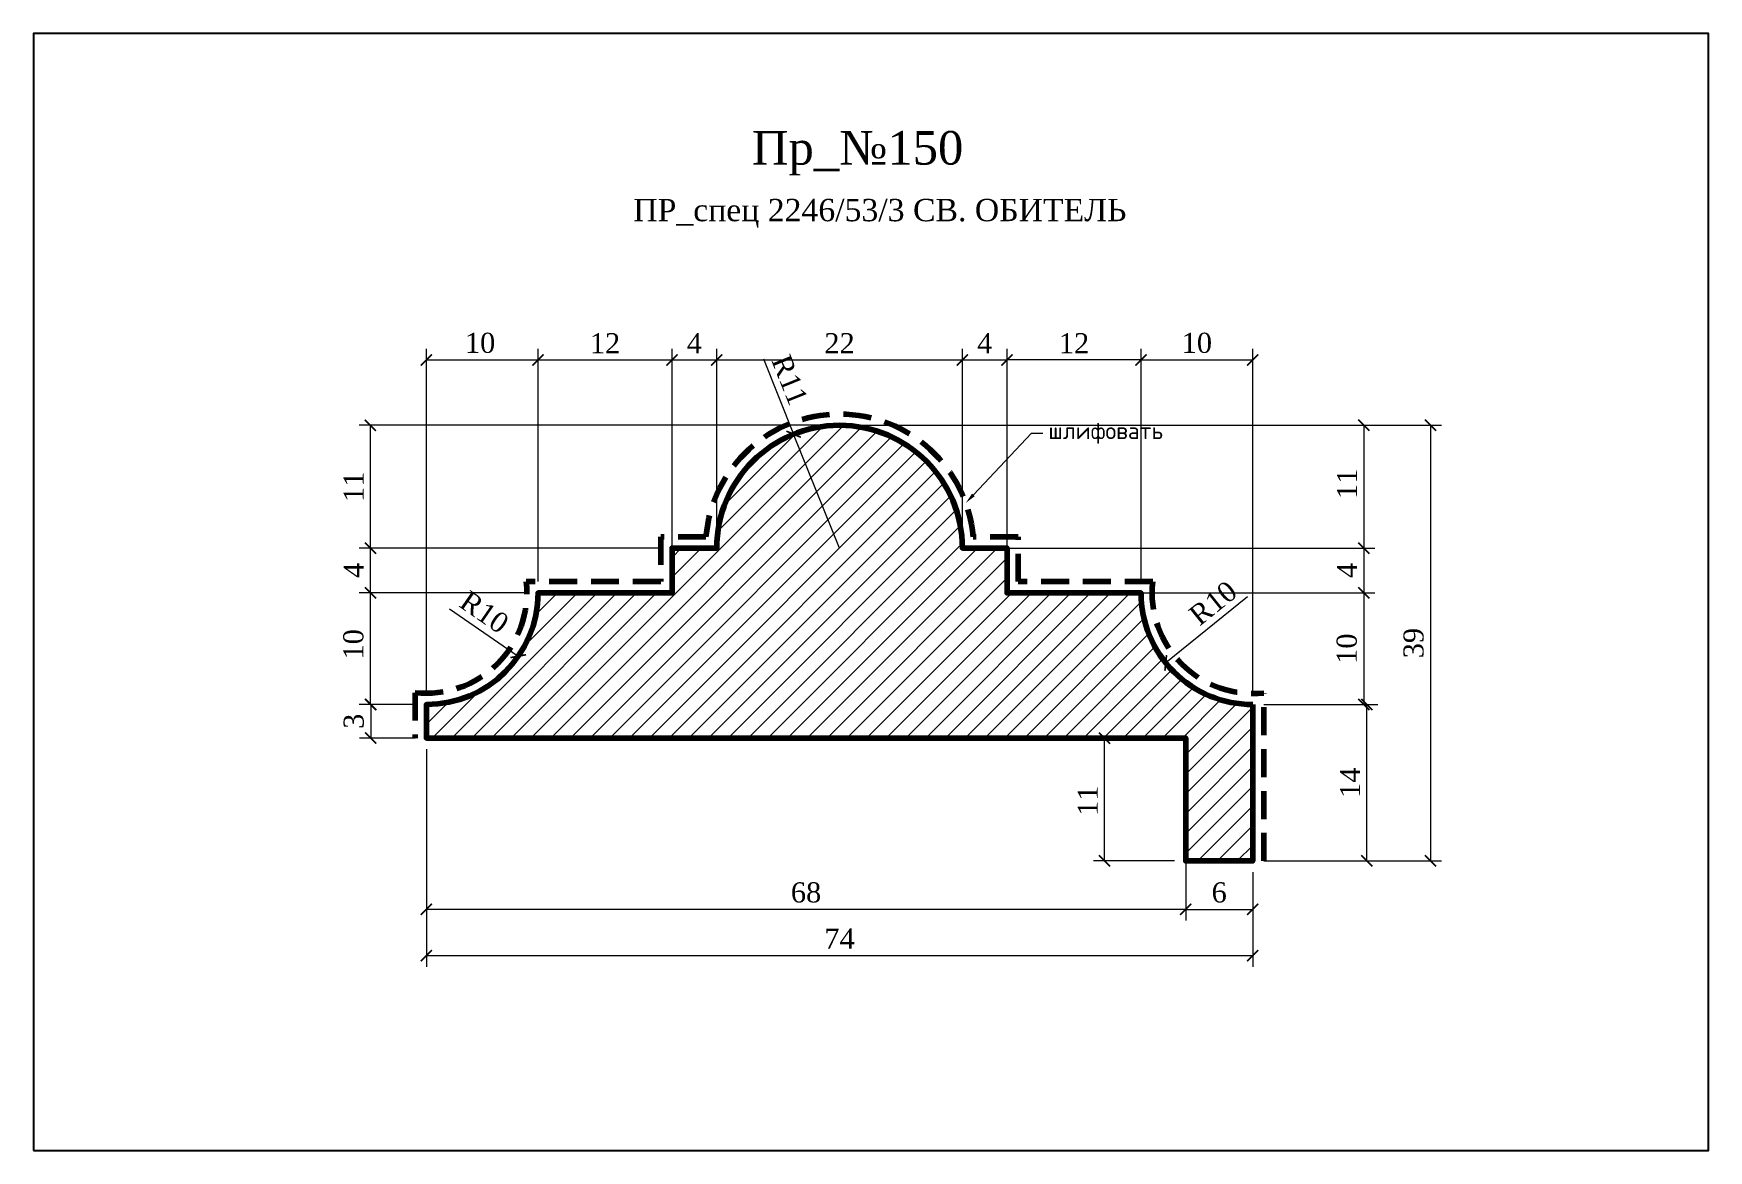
# Model space of a CAD drawing. Header units: millimetres. Extents: x 303964 to 304114, y -91388 to -91288.
import ezdxf
from ezdxf import colors
from ezdxf.entities.mleader import LeaderData, LeaderLine
from ezdxf.math import Vec2, Vec3

# ---------------------------------------------------------------- set-up
doc = ezdxf.new("R2010")
doc.units = ezdxf.units.MM
doc.header["$MEASUREMENT"] = 0
doc.linetypes.add('HIDDEN', pattern=[0.375, 0.25, -0.125])
doc.layers.add('Outside panel', color=7, linetype='Continuous', lineweight=18, true_color=0x7f5e57)
for name, color, linetype, lineweight in [('линия 15', 7, 'Continuous', 15), ('линия 50', 1, 'Continuous', 211), ('служебный слой РАЗМЕРЫ', 7, 'Continuous', 9)]:
    doc.layers.add(name, color=color, linetype=linetype, lineweight=lineweight)
doc.layers.add('размеры в модели', color=7, linetype='Continuous')
doc.styles.add('ELECT', font='times.ttf')
doc.styles.get("Standard").update_dxf_attribs({"font": 'times.ttf'})
doc.styles.add('ЕСКД профили текст', font='isocpeur.ttf')
doc.dimstyles.new('M_1', dxfattribs={"dimtxt": 1.8, "dimasz": 1, "dimexe": 1, "dimexo": 1, "dimgap": 0.6, "dimtad": 1, "dimdec": 0, "dimdsep": 46, "dimtxsty": 'Standard', "dimblk": 'ARCHTICK', "dimcen": -5, "dimclrd": 7, "dimclre": 7, "dimclrt": 7, "dimadec": 0, "dimazin": 0, "dimtfac": 1, "dimtdec": 0, "dimtmove": 0, "dimatfit": 3, "dimfxl": 1, "dimtolj": 1, "dimtzin": 0, "dimlwd": 5, "dimlwe": 5, "dimarcsym": 0})

# ---------------------------------------------------------------- blocks, each defined once
blk = doc.blocks.new('_ArchTick')
at = {"color": 0, "linetype": 'ByBlock', "const_width": 0.15}
blk.add_lwpolyline([(-0.5, -0.5), (0.5, 0.5)], dxfattribs=at)
blk = doc.blocks.new('*D22')
at = {"layer": 'Defpoints', "color": 0, "ltscale": 1000, "transparency": 16777216}
for p in [(303994.5, -91338.54), (304009.51, -91338.54), (303999.51, -91348.54)]:
    blk.add_point(p, dxfattribs=at)
at = {"layer": 'линия 15', "color": 7, "lineweight": 5, "ltscale": 1000, "transparency": 16777216}
for p, q in [((304008.51, -91338.54), (303993.5, -91338.54)), ((303994.5, -91348.54), (303994.5, -91338.54)), ((303998.51, -91348.54), (303993.5, -91348.54))]:
    blk.add_line(p, q, dxfattribs=at)
for p, rotation in [((303994.5, -91338.54), 90), ((303994.5, -91348.54), 270)]:
    blk.add_blockref('_ArchTick', p, dxfattribs=dict(at, rotation=rotation))
at = {"layer": 'линия 15', "color": 7, "ltscale": 1000, "transparency": 16777216, "insert": (303992.98, -91343.15), "char_height": 1.8, "attachment_point": 5, "rotation": 90}
blk.add_mtext('\\A1;10', dxfattribs=at)
blk = doc.blocks.new('*D21')
at = {"layer": 'Defpoints', "color": 0, "ltscale": 1000, "transparency": 16777216}
for p in [(304036.51, -91323.54), (304047.51, -91334.54), (304083.46, -91334.54)]:
    blk.add_point(p, dxfattribs=at)
at = {"layer": 'линия 15', "color": 7, "lineweight": 5, "ltscale": 1000, "transparency": 16777216}
for p, q in [((304037.51, -91323.54), (304084.46, -91323.54)), ((304083.46, -91323.54), (304083.46, -91334.54)), ((304048.51, -91334.54), (304084.46, -91334.54))]:
    blk.add_line(p, q, dxfattribs=at)
for p, rotation in [((304083.46, -91323.54), 90), ((304083.46, -91334.54), 270)]:
    blk.add_blockref('_ArchTick', p, dxfattribs=dict(at, rotation=rotation))
at = {"layer": 'линия 15', "color": 7, "ltscale": 1000, "transparency": 16777216, "insert": (304081.96, -91328.78), "char_height": 1.8, "attachment_point": 5, "rotation": 90}
blk.add_mtext('\\A1;11', dxfattribs=at)
blk = doc.blocks.new('*D20')
at = {"layer": 'Defpoints', "color": 0, "ltscale": 1000, "transparency": 16777216}
for p in [(304032.4, -91324.34), (304036.51, -91334.54)]:
    blk.add_point(p, dxfattribs=at)
at = {"layer": 'размеры в модели', "color": 7, "lineweight": 5, "ltscale": 1000, "transparency": 16777216}
for p in [(304029.69, -91317.6), (304036.51, -91334.54)]:
    blk.add_line(p, (304032.4, -91324.34), dxfattribs=at)
blk.add_arc((304036.51, -91334.54), 11, 95.2087, 117.1386, dxfattribs=at)
at = {"layer": 'размеры в модели', "color": 7, "lineweight": 5, "ltscale": 1000, "transparency": 16777216, "rotation": 291.9299367865246}
blk.add_blockref('_ArchTick', (304032.4, -91324.34), dxfattribs=at)
at = {"layer": 'размеры в модели', "color": 7, "ltscale": 1000, "transparency": 16777216, "insert": (304032.06, -91319.48), "char_height": 1.8, "attachment_point": 5, "rotation": 291.9299}
blk.add_mtext('\\A1;R11', dxfattribs=at)
blk = doc.blocks.new('*D19')
at = {"layer": 'Defpoints', "color": 0, "ltscale": 1000, "transparency": 16777216}
for p in [(303999.51, -91338.54), (304007.74, -91344.21)]:
    blk.add_point(p, dxfattribs=at)
at = {"layer": 'размеры в модели', "color": 7, "lineweight": 5, "ltscale": 1000, "transparency": 16777216}
blk.add_line((304001.58, -91339.96), (304007.74, -91344.21), dxfattribs=at)
blk.add_arc((303999.51, -91338.54), 10, 275.7296, 331.1669, dxfattribs=at)
at = {"layer": 'размеры в модели', "color": 7, "lineweight": 5, "ltscale": 1000, "transparency": 16777216, "rotation": 325.4373735111945}
blk.add_blockref('_ArchTick', (304007.74, -91344.21), dxfattribs=at)
at = {"layer": 'размеры в модели', "color": 7, "ltscale": 1000, "transparency": 16777216, "insert": (304004.7, -91340.27), "char_height": 1.8, "attachment_point": 5, "rotation": 325.4374}
blk.add_mtext('\\A1;R10', dxfattribs=at)
blk = doc.blocks.new('*D18')
at = {"layer": 'Defpoints', "color": 0, "ltscale": 1000, "transparency": 16777216}
for p in [(304009.51, -91317.69), (304009.51, -91338.54), (303999.51, -91348.54)]:
    blk.add_point(p, dxfattribs=at)
at = {"layer": 'размеры в модели', "color": 7, "lineweight": 5, "ltscale": 1000, "transparency": 16777216}
for p, q in [((303999.51, -91347.54), (303999.51, -91316.69)), ((304009.51, -91337.54), (304009.51, -91316.69)), ((303999.51, -91317.69), (304009.51, -91317.69))]:
    blk.add_line(p, q, dxfattribs=at)
at = {"layer": 'размеры в модели', "color": 7, "lineweight": 5, "ltscale": 1000, "transparency": 16777216, "rotation": 180}
blk.add_blockref('_ArchTick', (303999.51, -91317.69), dxfattribs=at)
at = {"layer": 'размеры в модели', "color": 7, "lineweight": 5, "ltscale": 1000, "transparency": 16777216}
blk.add_blockref('_ArchTick', (304009.51, -91317.69), dxfattribs=at)
at = {"layer": 'размеры в модели', "color": 7, "ltscale": 1000, "transparency": 16777216, "insert": (304004.32, -91316.17), "char_height": 1.8, "attachment_point": 5}
blk.add_mtext('\\A1;10', dxfattribs=at)
blk = doc.blocks.new('*D17')
at = {"layer": 'Defpoints', "color": 0, "ltscale": 1000, "transparency": 16777216}
for p in [(304036.51, -91323.54), (304073.51, -91362.54), (304089.43, -91362.54)]:
    blk.add_point(p, dxfattribs=at)
at = {"layer": 'размеры в модели', "color": 7, "lineweight": 5, "ltscale": 1000, "transparency": 16777216}
for p, q in [((304037.51, -91323.54), (304090.43, -91323.54)), ((304089.43, -91323.54), (304089.43, -91362.54)), ((304074.51, -91362.54), (304090.43, -91362.54))]:
    blk.add_line(p, q, dxfattribs=at)
for p, rotation in [((304089.43, -91323.54), 90), ((304089.43, -91362.54), 270)]:
    blk.add_blockref('_ArchTick', p, dxfattribs=dict(at, rotation=rotation))
at = {"layer": 'размеры в модели', "color": 7, "ltscale": 1000, "transparency": 16777216, "insert": (304087.92, -91343.04), "char_height": 1.8, "attachment_point": 5, "rotation": 90}
blk.add_mtext('\\A1;39', dxfattribs=at)
blk = doc.blocks.new('*D16')
at = {"layer": 'Defpoints', "color": 0, "ltscale": 1000, "transparency": 16777216}
for p in [(304063.51, -91338.54), (304073.51, -91348.54), (304083.46, -91348.54)]:
    blk.add_point(p, dxfattribs=at)
at = {"layer": 'размеры в модели', "color": 7, "lineweight": 5, "ltscale": 1000, "transparency": 16777216}
for p, q in [((304064.51, -91338.54), (304084.46, -91338.54)), ((304083.46, -91338.54), (304083.46, -91348.54)), ((304074.51, -91348.54), (304084.46, -91348.54))]:
    blk.add_line(p, q, dxfattribs=at)
for p, rotation in [((304083.46, -91338.54), 90), ((304083.46, -91348.54), 270)]:
    blk.add_blockref('_ArchTick', p, dxfattribs=dict(at, rotation=rotation))
at = {"layer": 'размеры в модели', "color": 7, "ltscale": 1000, "transparency": 16777216, "insert": (304081.94, -91343.54), "char_height": 1.8, "attachment_point": 5, "rotation": 90}
blk.add_mtext('\\A1;10', dxfattribs=at)
blk = doc.blocks.new('*D15')
at = {"layer": 'Defpoints', "color": 0, "ltscale": 1000, "transparency": 16777216}
for p in [(304073.51, -91317.69), (304063.51, -91338.54), (304073.51, -91348.54)]:
    blk.add_point(p, dxfattribs=at)
at = {"layer": 'размеры в модели', "color": 7, "lineweight": 5, "ltscale": 1000, "transparency": 16777216}
for p, q in [((304063.51, -91337.54), (304063.51, -91316.69)), ((304073.51, -91347.54), (304073.51, -91316.69)), ((304063.51, -91317.69), (304073.51, -91317.69))]:
    blk.add_line(p, q, dxfattribs=at)
at = {"layer": 'размеры в модели', "color": 7, "lineweight": 5, "ltscale": 1000, "transparency": 16777216, "rotation": 180}
blk.add_blockref('_ArchTick', (304063.51, -91317.69), dxfattribs=at)
at = {"layer": 'размеры в модели', "color": 7, "lineweight": 5, "ltscale": 1000, "transparency": 16777216}
blk.add_blockref('_ArchTick', (304073.51, -91317.69), dxfattribs=at)
at = {"layer": 'размеры в модели', "color": 7, "ltscale": 1000, "transparency": 16777216, "insert": (304068.51, -91316.17), "char_height": 1.8, "attachment_point": 5}
blk.add_mtext('\\A1;10', dxfattribs=at)
blk = doc.blocks.new('*D14')
at = {"layer": 'Defpoints', "color": 0, "ltscale": 1000, "transparency": 16777216}
for p in [(304073.51, -91338.54), (304065.72, -91344.82)]:
    blk.add_point(p, dxfattribs=at)
at = {"layer": 'размеры в модели', "color": 7, "lineweight": 5, "ltscale": 1000, "transparency": 16777216}
blk.add_line((304073.05, -91338.91), (304065.72, -91344.82), dxfattribs=at)
at = {"layer": 'размеры в модели', "color": 7, "lineweight": 5, "ltscale": 1000, "transparency": 16777216, "rotation": 218.8835614558712}
blk.add_blockref('_ArchTick', (304065.72, -91344.82), dxfattribs=at)
at = {"layer": 'размеры в модели', "color": 7, "ltscale": 1000, "transparency": 16777216, "insert": (304069.96, -91339.46), "char_height": 1.8, "attachment_point": 5, "rotation": 38.8836}
blk.add_mtext('\\A1;R10', dxfattribs=at)
blk = doc.blocks.new('*D13')
at = {"layer": 'Defpoints', "color": 0, "ltscale": 1000, "transparency": 16777216}
for p in [(303999.51, -91348.54), (303994.53, -91351.54), (303999.51, -91351.54)]:
    blk.add_point(p, dxfattribs=at)
at = {"layer": 'размеры в модели', "color": 7, "lineweight": 5, "ltscale": 1000, "transparency": 16777216}
for p, q in [((303998.51, -91348.54), (303993.53, -91348.54)), ((303994.53, -91348.54), (303994.53, -91351.54)), ((303998.51, -91351.54), (303993.53, -91351.54))]:
    blk.add_line(p, q, dxfattribs=at)
for p, rotation in [((303994.53, -91348.54), 90), ((303994.53, -91351.54), 270)]:
    blk.add_blockref('_ArchTick', p, dxfattribs=dict(at, rotation=rotation))
at = {"layer": 'размеры в модели', "color": 7, "ltscale": 1000, "transparency": 16777216, "insert": (303993.01, -91350.04), "char_height": 1.8, "attachment_point": 5, "rotation": 90}
blk.add_mtext('\\A1;3', dxfattribs=at)
blk = doc.blocks.new('*D12')
at = {"layer": 'Defpoints', "color": 0, "ltscale": 1000, "transparency": 16777216}
for p in [(304047.51, -91317.69), (304025.51, -91334.54), (304047.51, -91334.54)]:
    blk.add_point(p, dxfattribs=at)
at = {"layer": 'размеры в модели', "color": 7, "lineweight": 5, "ltscale": 1000, "transparency": 16777216}
for p, q in [((304025.51, -91333.54), (304025.51, -91316.69)), ((304047.51, -91333.54), (304047.51, -91316.69)), ((304025.51, -91317.69), (304047.51, -91317.69))]:
    blk.add_line(p, q, dxfattribs=at)
at = {"layer": 'размеры в модели', "color": 7, "lineweight": 5, "ltscale": 1000, "transparency": 16777216, "rotation": 180}
blk.add_blockref('_ArchTick', (304025.51, -91317.69), dxfattribs=at)
at = {"layer": 'размеры в модели', "color": 7, "lineweight": 5, "ltscale": 1000, "transparency": 16777216}
blk.add_blockref('_ArchTick', (304047.51, -91317.69), dxfattribs=at)
at = {"layer": 'размеры в модели', "color": 7, "ltscale": 1000, "transparency": 16777216, "insert": (304036.51, -91316.19), "char_height": 1.8, "attachment_point": 5}
blk.add_mtext('\\A1;22', dxfattribs=at)
blk = doc.blocks.new('*D11')
at = {"layer": 'Defpoints', "color": 0, "ltscale": 1000, "transparency": 16777216}
for p in [(304051.51, -91317.69), (304051.51, -91338.54), (304063.51, -91338.54)]:
    blk.add_point(p, dxfattribs=at)
at = {"layer": 'размеры в модели', "color": 7, "lineweight": 5, "ltscale": 1000, "transparency": 16777216}
for p, q in [((304051.51, -91337.54), (304051.51, -91316.69)), ((304063.51, -91337.54), (304063.51, -91316.69)), ((304063.51, -91317.69), (304051.51, -91317.69))]:
    blk.add_line(p, q, dxfattribs=at)
at = {"layer": 'размеры в модели', "color": 7, "lineweight": 5, "ltscale": 1000, "transparency": 16777216, "rotation": 180}
blk.add_blockref('_ArchTick', (304051.51, -91317.69), dxfattribs=at)
at = {"layer": 'размеры в модели', "color": 7, "lineweight": 5, "ltscale": 1000, "transparency": 16777216}
blk.add_blockref('_ArchTick', (304063.51, -91317.69), dxfattribs=at)
at = {"layer": 'размеры в модели', "color": 7, "ltscale": 1000, "transparency": 16777216, "insert": (304057.51, -91316.19), "char_height": 1.8, "attachment_point": 5}
blk.add_mtext('\\A1;12', dxfattribs=at)
blk = doc.blocks.new('*D10')
at = {"layer": 'Defpoints', "color": 0, "ltscale": 1000, "transparency": 16777216}
for p in [(304051.51, -91334.54), (304051.51, -91338.54), (304083.46, -91338.54)]:
    blk.add_point(p, dxfattribs=at)
at = {"layer": 'размеры в модели', "color": 7, "lineweight": 5, "ltscale": 1000, "transparency": 16777216}
for p, q in [((304052.51, -91334.54), (304084.46, -91334.54)), ((304083.46, -91334.54), (304083.46, -91338.54)), ((304052.51, -91338.54), (304084.46, -91338.54))]:
    blk.add_line(p, q, dxfattribs=at)
for p, rotation in [((304083.46, -91334.54), 90), ((304083.46, -91338.54), 270)]:
    blk.add_blockref('_ArchTick', p, dxfattribs=dict(at, rotation=rotation))
at = {"layer": 'размеры в модели', "color": 7, "ltscale": 1000, "transparency": 16777216, "insert": (304081.96, -91336.54), "char_height": 1.8, "attachment_point": 5, "rotation": 90}
blk.add_mtext('\\A1;4', dxfattribs=at)
blk = doc.blocks.new('*D9')
at = {"layer": 'Defpoints', "color": 0, "ltscale": 1000, "transparency": 16777216}
for p in [(304051.51, -91317.69), (304047.51, -91334.54), (304051.51, -91334.54)]:
    blk.add_point(p, dxfattribs=at)
at = {"layer": 'размеры в модели', "color": 7, "lineweight": 5, "ltscale": 1000, "transparency": 16777216}
for p, q in [((304047.51, -91333.54), (304047.51, -91316.69)), ((304051.51, -91333.54), (304051.51, -91316.69)), ((304047.51, -91317.69), (304051.51, -91317.69))]:
    blk.add_line(p, q, dxfattribs=at)
at = {"layer": 'размеры в модели', "color": 7, "lineweight": 5, "ltscale": 1000, "transparency": 16777216, "rotation": 180}
blk.add_blockref('_ArchTick', (304047.51, -91317.69), dxfattribs=at)
at = {"layer": 'размеры в модели', "color": 7, "lineweight": 5, "ltscale": 1000, "transparency": 16777216}
blk.add_blockref('_ArchTick', (304051.51, -91317.69), dxfattribs=at)
at = {"layer": 'размеры в модели', "color": 7, "ltscale": 1000, "transparency": 16777216, "insert": (304049.51, -91316.19), "char_height": 1.8, "attachment_point": 5}
blk.add_mtext('\\A1;4', dxfattribs=at)
blk = doc.blocks.new('*D8')
at = {"layer": 'Defpoints', "color": 0, "ltscale": 1000, "transparency": 16777216}
for p in [(304025.51, -91317.69), (304021.51, -91334.54), (304025.51, -91334.54)]:
    blk.add_point(p, dxfattribs=at)
at = {"layer": 'размеры в модели', "color": 7, "lineweight": 5, "ltscale": 1000, "transparency": 16777216}
for p, q in [((304021.51, -91333.54), (304021.51, -91316.69)), ((304025.51, -91333.54), (304025.51, -91316.69)), ((304021.51, -91317.69), (304025.51, -91317.69))]:
    blk.add_line(p, q, dxfattribs=at)
at = {"layer": 'размеры в модели', "color": 7, "lineweight": 5, "ltscale": 1000, "transparency": 16777216, "rotation": 180}
blk.add_blockref('_ArchTick', (304021.51, -91317.69), dxfattribs=at)
at = {"layer": 'размеры в модели', "color": 7, "lineweight": 5, "ltscale": 1000, "transparency": 16777216}
blk.add_blockref('_ArchTick', (304025.51, -91317.69), dxfattribs=at)
at = {"layer": 'размеры в модели', "color": 7, "ltscale": 1000, "transparency": 16777216, "insert": (304023.51, -91316.19), "char_height": 1.8, "attachment_point": 5}
blk.add_mtext('\\A1;4', dxfattribs=at)
blk = doc.blocks.new('*D7')
at = {"layer": 'Defpoints', "color": 0, "ltscale": 1000, "transparency": 16777216}
for p in [(304021.51, -91317.69), (304009.51, -91338.54), (304021.51, -91338.54)]:
    blk.add_point(p, dxfattribs=at)
at = {"layer": 'размеры в модели', "color": 7, "lineweight": 5, "ltscale": 1000, "transparency": 16777216}
for p, q in [((304009.51, -91337.54), (304009.51, -91316.69)), ((304021.51, -91337.54), (304021.51, -91316.69)), ((304009.51, -91317.69), (304021.51, -91317.69))]:
    blk.add_line(p, q, dxfattribs=at)
at = {"layer": 'размеры в модели', "color": 7, "lineweight": 5, "ltscale": 1000, "transparency": 16777216, "rotation": 180}
blk.add_blockref('_ArchTick', (304009.51, -91317.69), dxfattribs=at)
at = {"layer": 'размеры в модели', "color": 7, "lineweight": 5, "ltscale": 1000, "transparency": 16777216}
blk.add_blockref('_ArchTick', (304021.51, -91317.69), dxfattribs=at)
at = {"layer": 'размеры в модели', "color": 7, "ltscale": 1000, "transparency": 16777216, "insert": (304015.51, -91316.19), "char_height": 1.8, "attachment_point": 5}
blk.add_mtext('\\A1;12', dxfattribs=at)
blk = doc.blocks.new('*D5')
at = {"layer": 'Defpoints', "color": 0, "ltscale": 1000, "transparency": 16777216}
for p in [(304067.51, -91362.54), (304073.51, -91362.54), (304073.51, -91366.88)]:
    blk.add_point(p, dxfattribs=at)
at = {"layer": 'размеры в модели', "color": 7, "lineweight": 5, "ltscale": 1000, "transparency": 16777216}
for p, q in [((304067.51, -91363.54), (304067.51, -91367.88)), ((304073.51, -91363.54), (304073.51, -91367.88)), ((304067.51, -91366.88), (304073.51, -91366.88))]:
    blk.add_line(p, q, dxfattribs=at)
at = {"layer": 'размеры в модели', "color": 7, "lineweight": 5, "ltscale": 1000, "transparency": 16777216, "rotation": 180}
blk.add_blockref('_ArchTick', (304067.51, -91366.88), dxfattribs=at)
at = {"layer": 'размеры в модели', "color": 7, "lineweight": 5, "ltscale": 1000, "transparency": 16777216}
blk.add_blockref('_ArchTick', (304073.51, -91366.88), dxfattribs=at)
at = {"layer": 'размеры в модели', "color": 7, "ltscale": 1000, "transparency": 16777216, "insert": (304070.51, -91365.37), "char_height": 1.8, "attachment_point": 5}
blk.add_mtext('\\A1;6', dxfattribs=at)
blk = doc.blocks.new('*D4')
at = {"layer": 'Defpoints', "color": 0, "ltscale": 1000, "transparency": 16777216}
for p in [(303999.51, -91351.54), (304067.51, -91351.54), (303999.51, -91366.88)]:
    blk.add_point(p, dxfattribs=at)
at = {"layer": 'размеры в модели', "color": 7, "lineweight": 5, "ltscale": 1000, "transparency": 16777216}
for p, q in [((303999.51, -91352.54), (303999.51, -91367.88)), ((304067.51, -91352.54), (304067.51, -91367.88)), ((304067.51, -91366.88), (303999.51, -91366.88))]:
    blk.add_line(p, q, dxfattribs=at)
at = {"layer": 'размеры в модели', "color": 7, "lineweight": 5, "ltscale": 1000, "transparency": 16777216, "rotation": 180}
blk.add_blockref('_ArchTick', (303999.51, -91366.88), dxfattribs=at)
at = {"layer": 'размеры в модели', "color": 7, "lineweight": 5, "ltscale": 1000, "transparency": 16777216}
blk.add_blockref('_ArchTick', (304067.51, -91366.88), dxfattribs=at)
at = {"layer": 'размеры в модели', "color": 7, "ltscale": 1000, "transparency": 16777216, "insert": (304033.51, -91365.37), "char_height": 1.8, "attachment_point": 5}
blk.add_mtext('\\A1;68', dxfattribs=at)
blk = doc.blocks.new('*D3')
at = {"layer": 'Defpoints', "color": 0, "ltscale": 1000, "transparency": 16777216}
for p in [(304060.24, -91351.54), (304067.51, -91351.54), (304067.51, -91362.54)]:
    blk.add_point(p, dxfattribs=at)
at = {"layer": 'размеры в модели', "color": 7, "lineweight": 5, "ltscale": 1000, "transparency": 16777216}
for p, q in [((304066.51, -91351.54), (304059.24, -91351.54)), ((304060.24, -91362.54), (304060.24, -91351.54)), ((304066.51, -91362.54), (304059.24, -91362.54))]:
    blk.add_line(p, q, dxfattribs=at)
for p, rotation in [((304060.24, -91351.54), 90), ((304060.24, -91362.54), 270)]:
    blk.add_blockref('_ArchTick', p, dxfattribs=dict(at, rotation=rotation))
at = {"layer": 'размеры в модели', "color": 7, "ltscale": 1000, "transparency": 16777216, "insert": (304058.74, -91357.15), "char_height": 1.8, "attachment_point": 5, "rotation": 90}
blk.add_mtext('\\A1;11', dxfattribs=at)
blk = doc.blocks.new('*D2')
at = {"layer": 'Defpoints', "color": 0, "ltscale": 1000, "transparency": 16777216}
for p in [(303999.51, -91351.54), (304073.51, -91362.54), (304073.51, -91371.02)]:
    blk.add_point(p, dxfattribs=at)
at = {"layer": 'размеры в модели', "color": 7, "lineweight": 5, "ltscale": 1000, "transparency": 16777216}
for p, q in [((303999.51, -91352.54), (303999.51, -91372.02)), ((304073.51, -91363.54), (304073.51, -91372.02)), ((303999.51, -91371.02), (304073.51, -91371.02))]:
    blk.add_line(p, q, dxfattribs=at)
at = {"layer": 'размеры в модели', "color": 7, "lineweight": 5, "ltscale": 1000, "transparency": 16777216, "rotation": 180}
blk.add_blockref('_ArchTick', (303999.51, -91371.02), dxfattribs=at)
at = {"layer": 'размеры в модели', "color": 7, "lineweight": 5, "ltscale": 1000, "transparency": 16777216}
blk.add_blockref('_ArchTick', (304073.51, -91371.02), dxfattribs=at)
at = {"layer": 'размеры в модели', "color": 7, "ltscale": 1000, "transparency": 16777216, "insert": (304036.51, -91369.5), "char_height": 1.8, "attachment_point": 5}
blk.add_mtext('\\A1;74', dxfattribs=at)

msp = doc.modelspace()

# ---------------------------------------------------------------- hatches: boundary and pattern name
at = {"layer": 'Outside panel', "ltscale": 1000}
h = msp.add_hatch(dxfattribs=at)
h.set_pattern_fill('ANSI31', color=256, scale=10, angle=180)
h.set_pattern_definition([(225, (206812.7633, -402622.4609), (0.8838834765, -0.8838834765), [])])
edge = h.paths.add_edge_path()
edge.add_arc((304073.51, -91338.54), 10, 180, 270, ccw=False)
edge.add_line((304063.51, -91338.54), (304051.51, -91338.54))
edge.add_line((304051.51, -91338.54), (304051.51, -91334.54))
edge.add_line((304051.51, -91334.54), (304047.51, -91334.54))
edge.add_arc((304036.51, -91334.54), 11, 360, 540)
edge.add_line((304025.51, -91334.54), (304021.51, -91334.54))
edge.add_line((304021.51, -91334.54), (304021.51, -91338.54))
edge.add_line((304021.51, -91338.54), (304009.51, -91338.54))
edge.add_arc((303999.51, -91338.54), 10, 270, 360, ccw=False)
edge.add_line((303999.51, -91348.54), (303999.51, -91351.54))
edge.add_line((303999.51, -91351.54), (304067.51, -91351.54))
edge.add_line((304067.51, -91351.54), (304067.51, -91362.54))
edge.add_line((304067.51, -91362.54), (304073.51, -91362.54))
edge.add_line((304073.51, -91362.54), (304073.51, -91348.54))
h.paths.add_polyline_path([(303996.14, -91358.99), (303996.14, -91355.09), (303988.94, -91355.09), (303988.94, -91358.99)], flags=9)

# ---------------------------------------------------------------- linework, layer by layer
at = {"color": 6, "ltscale": 1000}
msp.add_lwpolyline([(303964.33, -91388.47), (304114.33, -91388.47), (304114.33, -91288.47), (303964.33, -91288.47)], close=True, dxfattribs=at)
at = {"layer": 'линия 50', "color": 1, "linetype": 'HIDDEN', "ltscale": 10, "true_color": 0xff0909}
msp.add_lwpolyline([(304074.51, -91347.51, -0.479374), (304064.56, -91337.54), (304052.51, -91337.54), (304052.51, -91333.54), (304048.47, -91333.54, 0.919866), (304024.55, -91333.54), (304020.51, -91333.54), (304020.51, -91337.54), (304008.45, -91337.54, -0.481046), (303998.51, -91347.48), (303998.51, -91351.54)], format="xyb", dxfattribs=at)
at = {"layer": 'линия 50', "color": 7}
msp.add_lwpolyline([(304073.51, -91348.54, -0.414214), (304063.51, -91338.54), (304051.51, -91338.54), (304051.51, -91334.54), (304047.51, -91334.54, 1), (304025.51, -91334.54), (304021.51, -91334.54), (304021.51, -91338.54), (304009.51, -91338.54, -0.414213), (303999.51, -91348.54), (303999.51, -91351.54), (304067.51, -91351.54), (304067.51, -91362.54), (304073.51, -91362.54), (304073.51, -91348.54)], format="xyb", dxfattribs=at)
at = {"layer": 'линия 50', "color": 1, "linetype": 'HIDDEN', "ltscale": 10, "true_color": 0xff0909}
msp.add_lwpolyline([(304074.51, -91362.54), (304074.51, -91347.51)], dxfattribs=at)

# ---------------------------------------------------------------- texts
at = {"color": 5, "ltscale": 1000, "style": 'ELECT'}
msp.add_text('Пр_№150', height=3, dxfattribs=at).set_placement((304028.67, -91300.2))
at = {"color": 7, "ltscale": 1000, "style": 'ELECT'}
msp.add_text('ПР_спец 2246/53/3 СВ. ОБИТЕЛЬ ', height=2, dxfattribs=at).set_placement((304018.04, -91305.27))

# ---------------------------------------------------------------- dimensions: what is measured, and where the dimension line sits
at = {"layer": 'линия 15', "color": 7, "ltscale": 1000}
for base, p1, p2 in [((303994.5, -91323.54), (304021.51, -91334.54), (304036.51, -91323.54)), ((303994.5, -91334.54), (304009.51, -91338.54), (304021.51, -91334.54))]:
    msp.add_linear_dim(base=base, p1=p1, p2=p2, angle=90, dimstyle='M_1', dxfattribs=at).render()
for base, p1, p2, picture, middle in [((304083.46, -91334.54), (304036.51, -91323.54), (304047.51, -91334.54), '*D21', (304083.46, -91328.78)), ((303994.5, -91338.54), (303999.51, -91348.54), (304009.51, -91338.54), '*D22', (303994.5, -91343.15))]:
    dim = msp.add_linear_dim(base=base, p1=p1, p2=p2, angle=90, dimstyle='M_1', dxfattribs=at)
    dim.commit()
    dim.dimension.update_dxf_attribs({"geometry": picture, "text_midpoint": middle, "dimtype": 128})
at = {"layer": 'размеры в модели', "color": 5, "ltscale": 1000}
dim = msp.add_linear_dim(base=(304009.51, -91317.69), p1=(303999.51, -91348.54), p2=(304009.51, -91338.54), angle=180, dimstyle='M_1', dxfattribs=at)
dim.commit()
dim.dimension.update_dxf_attribs({"geometry": '*D18', "text_midpoint": (304004.32, -91317.69), "dimtype": 128})
at = {"layer": 'размеры в модели', "color": 0, "ltscale": 1000}
for base, p1, p2, angle, picture, middle in [((304021.51, -91317.69), (304009.51, -91338.54), (304021.51, -91338.54), 180, '*D7', (304015.51, -91316.19)), ((304025.51, -91317.69), (304021.51, -91334.54), (304025.51, -91334.54), 180, '*D8', (304023.51, -91316.19)), ((304047.51, -91317.69), (304025.51, -91334.54), (304047.51, -91334.54), 180, '*D12', (304036.51, -91316.19)), ((304051.51, -91317.69), (304047.51, -91334.54), (304051.51, -91334.54), 180, '*D9', (304049.51, -91316.19)), ((304051.51, -91317.69), (304063.51, -91338.54), (304051.51, -91338.54), 180, '*D11', (304057.51, -91316.19)), ((304073.51, -91317.69), (304063.51, -91338.54), (304073.51, -91348.54), 180, '*D15', (304068.51, -91316.17)), ((304089.43, -91362.54), (304036.51, -91323.54), (304073.51, -91362.54), 90, '*D17', (304087.92, -91343.04)), ((304083.46, -91338.54), (304051.51, -91334.54), (304051.51, -91338.54), 90, '*D10', (304081.96, -91336.54)), ((304083.46, -91348.54), (304063.51, -91338.54), (304073.51, -91348.54), 90, '*D16', (304081.94, -91343.54)), ((303994.53, -91351.54), (303999.51, -91348.54), (303999.51, -91351.54), 90, '*D13', (303993.01, -91350.04)), ((303999.51, -91366.88), (304067.51, -91351.54), (303999.51, -91351.54), 180, '*D4', (304033.51, -91365.37)), ((304073.51, -91371.02), (303999.51, -91351.54), (304073.51, -91362.54), 180, '*D2', (304036.51, -91369.5)), ((304073.51, -91366.88), (304067.51, -91362.54), (304073.51, -91362.54), 180, '*D5', (304070.51, -91365.37))]:
    dim = msp.add_linear_dim(base=base, p1=p1, p2=p2, angle=angle, dimstyle='M_1', dxfattribs=at)
    dim.commit()
    dim.dimension.update_dxf_attribs({"geometry": picture, "text_midpoint": middle})
at = {"layer": 'размеры в модели', "color": 5, "ltscale": 1000}
dim = msp.add_radius_dim(center=(304036.51, -91334.54), mpoint=(304032.4, -91324.34), dimstyle='M_1', dxfattribs=at)
dim.commit()
dim.dimension.update_dxf_attribs({"geometry": '*D20', "text_midpoint": (304032.06, -91319.48)})
at = {"layer": 'размеры в модели', "color": 0, "ltscale": 1000}
dim = msp.add_radius_dim(center=(304073.51, -91338.54), mpoint=(304065.72, -91344.82), dimstyle='M_1', dxfattribs=at)
dim.commit()
dim.dimension.update_dxf_attribs({"geometry": '*D14', "text_midpoint": (304070.91, -91340.64), "dimtype": 132})
at = {"layer": 'размеры в модели', "color": 5, "ltscale": 1000}
dim = msp.add_radius_dim(center=(303999.51, -91338.54), mpoint=(304007.74, -91344.21), dimstyle='M_1', dxfattribs=at)
dim.commit()
dim.dimension.update_dxf_attribs({"geometry": '*D19', "text_midpoint": (304003.84, -91341.52), "dimtype": 132})
at = {"layer": 'размеры в модели', "color": 0, "ltscale": 1000}
msp.add_linear_dim(base=(304083.73, -91348.54), p1=(304073.51, -91362.54), p2=(304073.51, -91348.54), angle=90, dimstyle='M_1', dxfattribs=at).render()
dim = msp.add_linear_dim(base=(304060.24, -91351.54), p1=(304067.51, -91362.54), p2=(304067.51, -91351.54), angle=90, dimstyle='M_1', dxfattribs=at)
dim.commit()
dim.dimension.update_dxf_attribs({"geometry": '*D3', "text_midpoint": (304060.24, -91357.15), "dimtype": 128})

# ---------------------------------------------------------------- leaders
at = {"layer": 'служебный слой РАЗМЕРЫ'}
ml = msp.add_multileader_mtext('Standard', dxfattribs=at)
ml.set_content('\\A1;шлифовать', color=256, style='ЕСКД профили текст')
ml.set_leader_properties(color=256, linetype='ByLayer', lineweight=-1)
ml.build(insert=Vec2(0, 0))
ml.multileader.update_dxf_attribs({"dogleg_length": 1, "arrow_head_size": 1})
ctx = ml.context
ctx.base_point, ctx.char_height, ctx.arrow_head_size, ctx.landing_gap_size, ctx.plane_origin = Vec3(304054.71, -91324.25), 1.5, 1, 0.5, Vec3(304073.75, -91293.4)
notes = []
notes.append((ctx, [(1, (1, 1, 0), (304053.71, -91324.25), (1, 0), 1, [(0, [(304047.81, -91330.5)], 0, [])])]))
ctx.mtext.insert, ctx.mtext.flow_direction = Vec3(304055.21, -91323.28), 5
for ctx, leaders in notes:
    for number, flags, end, landing, length, lines in leaders:
        leader = LeaderData()
        leader.index, (leader.has_last_leader_line, leader.has_dogleg_vector, leader.attachment_direction) = number, flags
        leader.last_leader_point, leader.dogleg_vector, leader.dogleg_length = Vec3(end), Vec3(landing), length
        for number, points, colour, breaks in lines:
            line = LeaderLine()
            line.index, line.vertices, line.color, line.breaks = number, Vec3.list(points), colors.encode_raw_color(colour), breaks
            leader.lines.append(line)
        ctx.leaders.append(leader)

doc.saveas('drawing.dxf')
